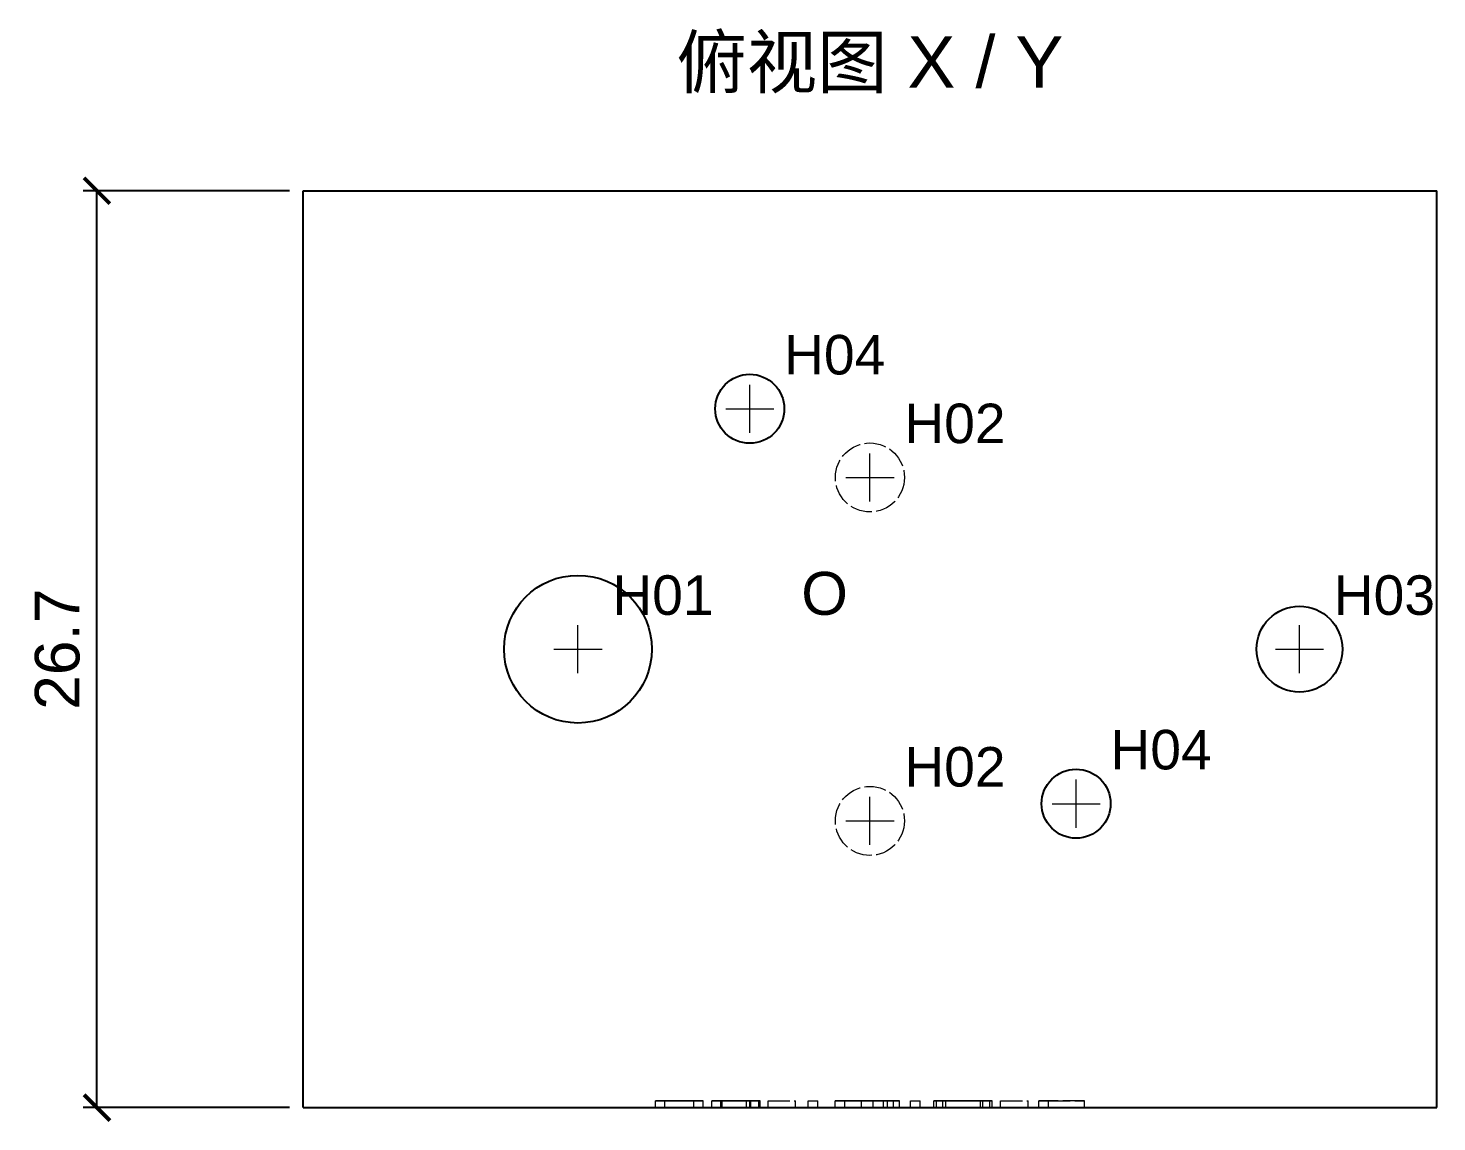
# Model space of a CAD drawing. Header units: millimetres. Extents: x 11 to 330, y 32 to 137.
# Drawn here: x 56 to 97, y 32.24 to 64.09 of the extents above; entities that cross this region are included whole.
import ezdxf
from ezdxf.enums import TextEntityAlignment as Align

# ---------------------------------------------------------------- set-up
doc = ezdxf.new("R2010")
doc.units = ezdxf.units.MM
doc.header["$LTSCALE"] = 0.5
doc.linetypes.add('DASHED', pattern=[1.524, 1.27, -0.254])
for name, color, linetype, lineweight in [('ANNOTATIONS', 7, 'CONTINUOUS', 18), ('DIMENSIONS', 7, 'CONTINUOUS', 18), ('HIDDEN', 7, 'DASHED', 13), ('VISIBLE', 7, 'CONTINUOUS', 25)]:
    doc.layers.add(name, color=color, linetype=linetype, lineweight=lineweight)
doc.styles.add('CJK', font='Arial Unicode.ttf')
doc.styles.add('OpenSansCondensed-Light', font='OpenSansCondensed-Light.ttf')
doc.dimstyles.new('EZDXF', dxfattribs={"dimtxt": 0.25, "dimasz": 0.175, "dimexe": 0.375, "dimexo": 0.125, "dimgap": 0.1, "dimtad": 1, "dimlfac": 100, "dimzin": 12, "dimdsep": 46, "dimtxsty": 'OpenSansCondensed-Light', "dimblk": 'ARCHTICK', "dimcen": 2.5, "dimazin": 3, "dimtfac": 0.5, "dimtmove": 2, "dimatfit": 3})

# ---------------------------------------------------------------- blocks, each defined once
blk = doc.blocks.new('_ARCHTICK')
at = {"color": 0, "linetype": 'BYBLOCK', "const_width": 0.15}
blk.add_lwpolyline([(-0.5, -0.5), (0.5, 0.5)], dxfattribs=at)

msp = doc.modelspace()

# ---------------------------------------------------------------- linework, layer by layer
at = {"layer": 'ANNOTATIONS'}
for p, q in [((77, 52.3), (77, 53.7)), ((76.3, 53), (77.7, 53)), ((80.5, 50.3), (80.5, 51.7)), ((79.8, 51), (81.2, 51)), ((72, 45.3), (72, 46.7)), ((93, 45.3), (93, 46.7)), ((71.3, 46), (72.7, 46)), ((92.3, 46), (93.7, 46)), ((86.5, 40.8), (86.5, 42.2)), ((80.5, 40.3), (80.5, 41.7)), ((85.8, 41.5), (87.2, 41.5)), ((79.8, 41), (81.2, 41))]:
    msp.add_line(p, q, dxfattribs=at)
at = {"layer": 'HIDDEN'}
for p, q in [((74.25554, 32.65), (74.25554, 32.85)), ((74.52401, 32.65), (74.52401, 32.85)), ((75.37441, 32.65), (75.37441, 32.85)), ((75.64288, 32.65), (75.64288, 32.85)), ((75.89683, 32.65), (75.89683, 32.85)), ((76.1566, 32.65), (76.1566, 32.85)), ((76.19723, 32.65), (76.19723, 32.85)), ((76.90541, 32.65), (76.90541, 32.85)), ((77.00409, 32.65), (77.00409, 32.85)), ((77.26385, 32.85), (77.00409, 32.85)), ((77.03456, 32.65), (77.03456, 32.85)), ((77.26385, 32.65), (77.26385, 32.85)), ((77.30158, 32.65), (77.30158, 32.85)), ((77.53232, 32.65), (77.53232, 32.85)), ((77.53232, 32.85), (78.33483, 32.85)), ((78.33483, 32.65), (78.33483, 32.85)), ((78.70488, 32.65), (78.70488, 32.85)), ((78.70488, 32.85), (78.98641, 32.85)), ((78.98641, 32.65), (78.98641, 32.85)), ((79.48707, 32.65), (79.48707, 32.85)), ((79.48707, 32.85), (80.43034, 32.85)), ((79.7686, 32.85), (79.48707, 32.85)), ((80.09512, 32.85), (79.7686, 32.85)), ((79.7686, 32.65), (79.7686, 32.85)), ((79.7686, 32.85), (80.37375, 32.85)), ((80.44195, 32.85), (79.7686, 32.85)), ((80.25185, 32.65), (80.25185, 32.85)), ((80.58852, 32.65), (80.58852, 32.85)), ((81.00792, 32.85), (80.72639, 32.85)), ((80.89763, 32.65), (80.89763, 32.85)), ((80.99195, 32.85), (81.36201, 32.85)), ((81.36201, 32.85), (81.00792, 32.85)), ((81.00792, 32.65), (81.00792, 32.85)), ((81.18786, 32.65), (81.18786, 32.85)), ((81.36201, 32.65), (81.36201, 32.85)), ((81.67691, 32.65), (81.67691, 32.85)), ((81.67691, 32.85), (81.95844, 32.85)), ((81.95844, 32.65), (81.95844, 32.85)), ((82.35897, 32.65), (82.35897, 32.85)), ((82.35897, 32.85), (82.62454, 32.85)), ((82.44024, 32.65), (82.44024, 32.85)), ((82.62454, 32.65), (82.62454, 32.85)), ((82.71161, 32.65), (82.71161, 32.85)), ((83.98865, 32.85), (83.71873, 32.85)), ((83.71873, 32.65), (83.71873, 32.85)), ((83.78113, 32.65), (83.78113, 32.85)), ((83.98865, 32.65), (83.98865, 32.85)), ((84.05251, 32.65), (84.05251, 32.85)), ((84.30211, 32.65), (84.30211, 32.85)), ((84.30211, 32.85), (85.10462, 32.85)), ((85.10462, 32.65), (85.10462, 32.85)), ((85.41517, 32.65), (85.41517, 32.85)), ((85.41517, 32.85), (85.6967, 32.85)), ((86.74446, 32.85), (85.41517, 32.85)), ((85.6967, 32.65), (85.6967, 32.85)), ((85.6967, 32.85), (86.74446, 32.85)), ((86.74446, 32.65), (86.74446, 32.85)), ((77.00409, 32.65), (77.26385, 32.65)), ((77.53232, 32.65), (78.33483, 32.65)), ((78.70488, 32.65), (78.98641, 32.65)), ((79.48707, 32.65), (79.7686, 32.65)), ((80.43034, 32.65), (79.48707, 32.65)), ((79.7686, 32.65), (80.09512, 32.65)), ((80.37375, 32.65), (79.7686, 32.65)), ((79.7686, 32.65), (80.44195, 32.65)), ((80.72639, 32.65), (81.00792, 32.65)), ((81.36201, 32.65), (80.99195, 32.65)), ((81.00792, 32.65), (81.36201, 32.65)), ((81.67691, 32.65), (81.95844, 32.65)), ((82.62454, 32.65), (82.35897, 32.65)), ((83.71873, 32.65), (83.98865, 32.65)), ((84.30211, 32.65), (85.10462, 32.65)), ((85.41517, 32.65), (86.74446, 32.65)), ((85.6967, 32.65), (85.41517, 32.65)), ((86.74446, 32.65), (85.6967, 32.65))]:
    msp.add_line(p, q, dxfattribs=at)
for points in [[(74.46596, 32.85), (74.3739, 32.85), (74.30815, 32.85), (74.26869, 32.85), (74.25554, 32.85)], [(74.25554, 32.85), (74.27495, 32.85), (74.33318, 32.85)], [(74.33318, 32.85), (74.42968, 32.85), (74.56392, 32.85)], [(74.94921, 32.85), (74.80364, 32.85), (74.67457, 32.85), (74.56201, 32.85), (74.46596, 32.85)], [(74.52401, 32.85), (74.53167, 32.85), (74.55467, 32.85), (74.59299, 32.85), (74.64664, 32.85)], [(74.65897, 32.85), (74.59993, 32.85), (74.55775, 32.85), (74.53245, 32.85), (74.52401, 32.85)], [(74.56392, 32.85), (74.73679, 32.85), (74.94921, 32.85)], [(74.64664, 32.85), (74.78359, 32.85), (74.94921, 32.85)], [(74.94631, 32.85), (74.7845, 32.85), (74.65897, 32.85)], [(75.25178, 32.85), (75.1141, 32.85), (74.94631, 32.85)], [(74.94921, 32.85), (75.10993, 32.85), (75.2496, 32.85)], [(75.33595, 32.85), (75.25437, 32.85), (75.16271, 32.85), (75.061, 32.85), (74.94921, 32.85)], [(74.94921, 32.85), (75.11483, 32.85), (75.25178, 32.85)], [(75.2496, 32.85), (75.36751, 32.85), (75.46293, 32.85)], [(75.25178, 32.85), (75.30543, 32.85), (75.34375, 32.85), (75.36674, 32.85), (75.37441, 32.85)], [(75.56596, 32.85), (75.47, 32.85), (75.33595, 32.85)], [(75.46293, 32.85), (75.53803, 32.85), (75.59499, 32.85)], [(75.64288, 32.85), (75.62365, 32.85), (75.56596, 32.85)], [(75.59499, 32.85), (75.6309, 32.85), (75.64288, 32.85)], [(76.1029, 32.85), (76.01275, 32.85), (75.94835, 32.85), (75.90971, 32.85), (75.89683, 32.85)], [(75.89683, 32.85), (75.91107, 32.85), (75.95379, 32.85), (76.02499, 32.85), (76.12467, 32.85)], [(76.63549, 32.85), (76.47976, 32.85), (76.33908, 32.85), (76.21346, 32.85), (76.1029, 32.85)], [(76.12467, 32.85), (76.23269, 32.85), (76.35795, 32.85), (76.50044, 32.85), (76.66016, 32.85)], [(76.23061, 32.85), (76.17655, 32.85), (76.1566, 32.85)], [(76.1566, 32.85), (76.26144, 32.85), (76.38734, 32.85)], [(76.19723, 32.85), (76.21156, 32.85), (76.25455, 32.85)], [(76.32058, 32.85), (76.26661, 32.85), (76.22807, 32.85), (76.20494, 32.85), (76.19723, 32.85)], [(76.42507, 32.85), (76.31478, 32.85), (76.23061, 32.85)], [(76.25455, 32.85), (76.3233, 32.85), (76.41491, 32.85)], [(76.62098, 32.85), (76.45735, 32.85), (76.32058, 32.85)], [(76.38734, 32.85), (76.67322, 32.85)], [(76.41491, 32.85), (76.63113, 32.85)], [(76.6442, 32.85), (76.52701, 32.85), (76.42507, 32.85)], [(76.91702, 32.85), (76.78423, 32.85), (76.62098, 32.85)], [(76.63113, 32.85), (76.78496, 32.85), (76.91557, 32.85)], [(76.97797, 32.85), (76.81689, 32.85), (76.63549, 32.85)], [(76.90541, 32.85), (76.78714, 32.85), (76.6442, 32.85)], [(76.66016, 32.85), (76.78002, 32.85), (76.88854, 32.85), (76.98572, 32.85), (77.07157, 32.85)], [(76.67322, 32.85), (76.91502, 32.85), (77.11801, 32.85)], [(77.00409, 32.85), (76.96201, 32.85), (76.90541, 32.85)], [(76.91557, 32.85), (76.96763, 32.85), (77.00482, 32.85), (77.02713, 32.85), (77.03456, 32.85)], [(77.03456, 32.85), (77.02722, 32.85), (77.00518, 32.85), (76.96844, 32.85), (76.91702, 32.85)], [(77.21524, 32.85), (77.11275, 32.85), (76.97797, 32.85)], [(77.07157, 32.85), (77.14372, 32.85), (77.19982, 32.85), (77.23986, 32.85), (77.26385, 32.85)], [(77.11801, 32.85), (77.19832, 32.85), (77.25569, 32.85), (77.29011, 32.85), (77.30158, 32.85)], [(77.30158, 32.85), (77.29619, 32.85), (77.28, 32.85), (77.25301, 32.85), (77.21524, 32.85)], [(80.25185, 32.85), (80.18872, 32.85), (80.09512, 32.85)], [(80.38028, 32.85), (80.25185, 32.85)], [(80.37375, 32.85), (80.46499, 32.85), (80.54571, 32.85), (80.61591, 32.85), (80.67559, 32.85)], [(80.52322, 32.85), (80.38028, 32.85)], [(80.43034, 32.85), (80.56403, 32.85), (80.68067, 32.85), (80.78026, 32.85), (80.8628, 32.85)], [(80.78806, 32.85), (80.72534, 32.85), (80.64675, 32.85), (80.55229, 32.85), (80.44195, 32.85)], [(80.72639, 32.85), (80.61392, 32.85), (80.52322, 32.85)], [(81.04129, 32.85), (80.95803, 32.85), (80.85482, 32.85), (80.73165, 32.85), (80.58852, 32.85)], [(80.58852, 32.85), (80.68684, 32.85), (80.75831, 32.85)], [(80.67559, 32.85), (80.77137, 32.85), (80.84103, 32.85)], [(80.75831, 32.85), (80.99195, 32.85)], [(80.89763, 32.85), (80.89078, 32.85), (80.87023, 32.85), (80.836, 32.85), (80.78806, 32.85)], [(80.84103, 32.85), (80.88348, 32.85), (80.89763, 32.85)], [(80.8628, 32.85), (80.99594, 32.85), (81.09934, 32.85)], [(81.18786, 32.85), (81.1787, 32.85), (81.15122, 32.85), (81.10542, 32.85), (81.04129, 32.85)], [(81.09934, 32.85), (81.13807, 32.85), (81.16573, 32.85), (81.18233, 32.85), (81.18786, 32.85)], [(82.47579, 32.85), (82.42686, 32.85), (82.39108, 32.85), (82.36845, 32.85), (82.35897, 32.85)], [(82.51497, 32.85), (82.45892, 32.85), (82.44024, 32.85)], [(82.44024, 32.85), (82.44595, 32.85), (82.46309, 32.85), (82.49166, 32.85), (82.53166, 32.85)], [(82.78199, 32.85), (82.68966, 32.85), (82.60785, 32.85), (82.53656, 32.85), (82.47579, 32.85)], [(82.74208, 32.85), (82.60912, 32.85), (82.51497, 32.85)], [(82.53166, 32.85), (82.58264, 32.85), (82.64413, 32.85), (82.71614, 32.85), (82.79868, 32.85)], [(82.62454, 32.85), (82.65592, 32.85), (82.71234, 32.85)], [(82.82843, 32.85), (82.77732, 32.85), (82.74081, 32.85), (82.71891, 32.85), (82.71161, 32.85)], [(82.71161, 32.85), (82.71678, 32.85), (82.73229, 32.85), (82.75814, 32.85), (82.79433, 32.85)], [(82.71234, 32.85), (82.80031, 32.85), (82.92639, 32.85)], [(83.15277, 32.85), (83.01718, 32.85), (82.90353, 32.85), (82.81183, 32.85), (82.74208, 32.85)], [(83.26596, 32.85), (83.12742, 32.85), (83.00058, 32.85), (82.88543, 32.85), (82.78199, 32.85)], [(82.79433, 32.85), (82.85133, 32.85), (82.94108, 32.85), (83.06357, 32.85), (83.2188, 32.85)], [(82.79868, 32.85), (82.98407, 32.85), (83.18905, 32.85)], [(83.20066, 32.85), (83.08162, 32.85), (82.9799, 32.85), (82.8955, 32.85), (82.82843, 32.85)], [(82.92639, 32.85), (83.08057, 32.85), (83.2529, 32.85)], [(83.53153, 32.85), (83.47575, 32.85), (83.39403, 32.85), (83.28637, 32.85), (83.15277, 32.85)], [(83.18905, 32.85), (83.41163, 32.85), (83.60627, 32.85)], [(83.57144, 32.85), (83.50119, 32.85), (83.41598, 32.85), (83.3158, 32.85), (83.20066, 32.85)], [(83.2188, 32.85), (83.37693, 32.85), (83.50813, 32.85), (83.61239, 32.85), (83.68971, 32.85)], [(83.2529, 32.85), (83.40455, 32.85), (83.53734, 32.85)], [(83.67592, 32.85), (83.48237, 32.85), (83.26596, 32.85)], [(83.72309, 32.85), (83.64617, 32.85), (83.53153, 32.85)], [(83.53734, 32.85), (83.6449, 32.85), (83.72091, 32.85)], [(83.71873, 32.85), (83.70136, 32.85), (83.67103, 32.85), (83.62772, 32.85), (83.57144, 32.85)], [(83.60627, 32.85), (83.69139, 32.85), (83.76608, 32.85), (83.83034, 32.85), (83.88417, 32.85)], [(83.95528, 32.85), (83.90136, 32.85), (83.83682, 32.85), (83.76168, 32.85), (83.67592, 32.85)], [(83.68971, 32.85), (83.77651, 32.85), (83.85115, 32.85), (83.91365, 32.85), (83.96398, 32.85)], [(83.72091, 32.85), (83.76608, 32.85), (83.78113, 32.85)], [(83.78113, 32.85), (83.76662, 32.85), (83.72309, 32.85)], [(83.88417, 32.85), (83.92716, 32.85), (83.95891, 32.85), (83.9794, 32.85), (83.98865, 32.85)], [(84.05251, 32.85), (84.04643, 32.85), (84.0282, 32.85), (83.99782, 32.85), (83.95528, 32.85)], [(83.96398, 32.85), (84.00271, 32.85), (84.03038, 32.85), (84.04697, 32.85), (84.05251, 32.85)], [(74.33318, 32.65), (74.29793, 32.65), (74.2738, 32.65), (74.25554, 32.65)], [(74.25554, 32.65), (74.26618, 32.65), (74.30135, 32.65), (74.36636, 32.65), (74.46596, 32.65)], [(74.56392, 32.65), (74.42871, 32.65), (74.33318, 32.65)], [(74.46596, 32.65), (74.56226, 32.65), (74.67598, 32.65), (74.80568, 32.65), (74.94921, 32.65)], [(74.64664, 32.65), (74.58799, 32.65), (74.55026, 32.65), (74.53007, 32.65), (74.52401, 32.65)], [(74.52401, 32.65), (74.53078, 32.65), (74.55321, 32.65), (74.5948, 32.65), (74.65897, 32.65)], [(74.94921, 32.65), (74.73802, 32.65), (74.56392, 32.65)], [(74.94921, 32.65), (74.78274, 32.65), (74.64664, 32.65)], [(74.65897, 32.65), (74.78435, 32.65), (74.94631, 32.65)], [(74.94631, 32.65), (75.11487, 32.65), (75.25178, 32.65)], [(74.94921, 32.65), (75.16144, 32.65), (75.25371, 32.65), (75.33595, 32.65)], [(75.2496, 32.65), (75.10939, 32.65), (74.94921, 32.65)], [(75.25178, 32.65), (75.11569, 32.65), (74.94921, 32.65)], [(75.46293, 32.65), (75.36764, 32.65), (75.2496, 32.65)], [(75.37441, 32.65), (75.36834, 32.65), (75.34813, 32.65), (75.31039, 32.65), (75.25178, 32.65)], [(75.25178, 32.65), (75.31046, 32.65), (75.34818, 32.65), (75.36836, 32.65), (75.37441, 32.65)], [(75.33595, 32.65), (75.40846, 32.65), (75.47096, 32.65), (75.56596, 32.65)], [(75.59499, 32.65), (75.53841, 32.65), (75.46293, 32.65)], [(75.56596, 32.65), (75.60086, 32.65), (75.62477, 32.65), (75.64288, 32.65)], [(75.64288, 32.65), (75.6315, 32.65), (75.59499, 32.65)], [(76.12467, 32.65), (76.01698, 32.65), (75.94653, 32.65), (75.90837, 32.65), (75.89683, 32.65)], [(75.89683, 32.65), (75.90746, 32.65), (75.94236, 32.65), (76.00623, 32.65), (76.1029, 32.65)], [(76.1029, 32.65), (76.2131, 32.65), (76.33972, 32.65), (76.48126, 32.65), (76.63549, 32.65)], [(76.66016, 32.65), (76.50269, 32.65), (76.35936, 32.65), (76.23277, 32.65), (76.12467, 32.65)], [(76.38734, 32.65), (76.26113, 32.65), (76.1566, 32.65)], [(76.1566, 32.65), (76.17557, 32.65), (76.23061, 32.65)], [(76.25455, 32.65), (76.21156, 32.65), (76.19723, 32.65)], [(76.19723, 32.65), (76.20479, 32.65), (76.22777, 32.65), (76.26638, 32.65), (76.32058, 32.65)], [(76.23061, 32.65), (76.31427, 32.65), (76.42507, 32.65)], [(76.41491, 32.65), (76.32316, 32.65), (76.25455, 32.65)], [(76.32058, 32.65), (76.45736, 32.65), (76.62098, 32.65)], [(76.67322, 32.65), (76.38734, 32.65)], [(76.63113, 32.65), (76.41491, 32.65)], [(76.42507, 32.65), (76.52711, 32.65), (76.6442, 32.65)], [(76.62098, 32.65), (76.78411, 32.65), (76.91702, 32.65)], [(76.91557, 32.65), (76.78526, 32.65), (76.63113, 32.65)], [(76.63549, 32.65), (76.81646, 32.65), (76.97797, 32.65)], [(76.6442, 32.65), (76.78711, 32.65), (76.90541, 32.65)], [(77.07157, 32.65), (76.98498, 32.65), (76.88703, 32.65), (76.66016, 32.65)], [(77.11801, 32.65), (77.02195, 32.65), (76.91524, 32.65), (76.67322, 32.65)], [(76.90541, 32.65), (76.96238, 32.65), (77.00409, 32.65)], [(77.03456, 32.65), (77.02736, 32.65), (77.00534, 32.65), (76.96812, 32.65), (76.91557, 32.65)], [(76.91702, 32.65), (76.96888, 32.65), (77.00566, 32.65), (77.02743, 32.65), (77.03456, 32.65)], [(76.97797, 32.65), (77.11306, 32.65), (77.21524, 32.65)], [(77.26385, 32.65), (77.24029, 32.65), (77.2005, 32.65), (77.14422, 32.65), (77.07157, 32.65)], [(77.30158, 32.65), (77.2905, 32.65), (77.25647, 32.65), (77.1989, 32.65), (77.11801, 32.65)], [(77.21524, 32.65), (77.25305, 32.65), (77.28005, 32.65), (77.29622, 32.65), (77.30158, 32.65)], [(80.09512, 32.65), (80.18836, 32.65), (80.25185, 32.65)], [(80.25185, 32.65), (80.38028, 32.65)], [(80.67559, 32.65), (80.6149, 32.65), (80.54407, 32.65), (80.37375, 32.65)], [(80.38028, 32.65), (80.52322, 32.65)], [(80.8628, 32.65), (80.77719, 32.65), (80.67562, 32.65), (80.55951, 32.65), (80.43034, 32.65)], [(80.44195, 32.65), (80.54972, 32.65), (80.64412, 32.65), (80.7239, 32.65), (80.78806, 32.65)], [(80.52322, 32.65), (80.6155, 32.65), (80.72639, 32.65)], [(80.75831, 32.65), (80.68646, 32.65), (80.58852, 32.65)], [(80.58852, 32.65), (80.72728, 32.65), (80.85029, 32.65), (80.95554, 32.65), (81.04129, 32.65)], [(80.84103, 32.65), (80.77127, 32.65), (80.67559, 32.65)], [(80.99195, 32.65), (80.75831, 32.65)], [(80.78806, 32.65), (80.83596, 32.65), (80.87027, 32.65), (80.89081, 32.65), (80.89763, 32.65)], [(80.89763, 32.65), (80.88347, 32.65), (80.84103, 32.65)], [(81.09934, 32.65), (80.99614, 32.65), (80.8628, 32.65)], [(81.04129, 32.65), (81.10546, 32.65), (81.1514, 32.65), (81.17882, 32.65), (81.18786, 32.65)], [(81.18786, 32.65), (81.18236, 32.65), (81.16577, 32.65), (81.13808, 32.65), (81.09934, 32.65)], [(82.35897, 32.65), (82.36838, 32.65), (82.39096, 32.65), (82.42679, 32.65), (82.47579, 32.65)], [(82.53166, 32.65), (82.49175, 32.65), (82.46314, 32.65), (82.44596, 32.65), (82.44024, 32.65)], [(82.44024, 32.65), (82.45889, 32.65), (82.51497, 32.65)], [(82.47579, 32.65), (82.53664, 32.65), (82.60813, 32.65), (82.69003, 32.65), (82.78199, 32.65)], [(82.51497, 32.65), (82.60964, 32.65), (82.74208, 32.65)], [(82.79868, 32.65), (82.64461, 32.65), (82.58287, 32.65), (82.53166, 32.65)], [(82.71234, 32.65), (82.6557, 32.65), (82.62454, 32.65)], [(82.79433, 32.65), (82.75815, 32.65), (82.73227, 32.65), (82.71676, 32.65), (82.71161, 32.65)], [(82.71161, 32.65), (82.71894, 32.65), (82.74095, 32.65), (82.77755, 32.65), (82.82843, 32.65)], [(82.92639, 32.65), (82.8008, 32.65), (82.71234, 32.65)], [(82.74208, 32.65), (82.81544, 32.65), (82.90986, 32.65), (83.02307, 32.65), (83.15277, 32.65)], [(82.78199, 32.65), (82.88782, 32.65), (83.0043, 32.65), (83.26596, 32.65)], [(83.2188, 32.65), (83.07349, 32.65), (82.95093, 32.65), (82.85618, 32.65), (82.79433, 32.65)], [(83.18905, 32.65), (82.98491, 32.65), (82.79868, 32.65)], [(82.82843, 32.65), (82.89743, 32.65), (82.98336, 32.65), (83.08494, 32.65), (83.20066, 32.65)], [(83.2529, 32.65), (83.08115, 32.65), (82.92639, 32.65)], [(83.15277, 32.65), (83.2797, 32.65), (83.38727, 32.65), (83.47225, 32.65), (83.53153, 32.65)], [(83.60627, 32.65), (83.41008, 32.65), (83.18905, 32.65)], [(83.20066, 32.65), (83.3132, 32.65), (83.41326, 32.65), (83.49967, 32.65), (83.57144, 32.65)], [(83.68971, 32.65), (83.60682, 32.65), (83.49825, 32.65), (83.36773, 32.65), (83.2188, 32.65)], [(83.53734, 32.65), (83.404, 32.65), (83.2529, 32.65)], [(83.26596, 32.65), (83.48135, 32.65), (83.67592, 32.65)], [(83.53153, 32.65), (83.64565, 32.65), (83.72309, 32.65)], [(83.72091, 32.65), (83.6446, 32.65), (83.53734, 32.65)], [(83.57144, 32.65), (83.6281, 32.65), (83.67151, 32.65), (83.70165, 32.65), (83.71873, 32.65)], [(83.88417, 32.65), (83.83014, 32.65), (83.76564, 32.65), (83.60627, 32.65)], [(83.67592, 32.65), (83.76115, 32.65), (83.83632, 32.65), (83.90111, 32.65), (83.95528, 32.65)], [(83.96398, 32.65), (83.91308, 32.65), (83.85013, 32.65), (83.77551, 32.65), (83.68971, 32.65)], [(83.78113, 32.65), (83.76607, 32.65), (83.72091, 32.65)], [(83.72309, 32.65), (83.76664, 32.65), (83.78113, 32.65)], [(83.98865, 32.65), (83.97946, 32.65), (83.95899, 32.65), (83.92721, 32.65), (83.88417, 32.65)], [(83.95528, 32.65), (83.9977, 32.65), (84.02813, 32.65), (84.04642, 32.65), (84.05251, 32.65)], [(84.05251, 32.65), (84.04702, 32.65), (84.03046, 32.65), (84.00277, 32.65), (83.96398, 32.65)]]:
    msp.add_lwpolyline(points, dxfattribs=at)
for centre in [(80.5, 51), (80.5, 41)]:
    msp.add_circle(centre, 1.005, dxfattribs=at)
at = {"layer": 'VISIBLE'}
for p, q in [((64, 32.65), (64, 59.35)), ((64, 59.35), (97, 59.35)), ((97, 32.65), (97, 59.35)), ((64, 32.65), (97, 32.65))]:
    msp.add_line(p, q, dxfattribs=at)
for centre, radius in [((77, 53), 1.005), ((72, 46), 2.15), ((93, 46), 1.25), ((86.5, 41.5), 1.005)]:
    msp.add_circle(centre, radius, dxfattribs=at)

# ---------------------------------------------------------------- texts
at = {"layer": 'ANNOTATIONS', "style": 'CJK'}
msp.add_text('俯视图 X / Y', height=1.5, dxfattribs=at).set_placement((80.5, 62.35), align=Align.CENTER)
for s, height, p in [('H04', 1.15, (78, 54)), ('H02', 1.15, (81.5, 52)), ('H01', 1.15, (73, 47)), ('O', 1.25, (78.5, 47)), ('H03', 1.15, (94, 47)), ('H04', 1.15, (87.5, 42.5)), ('H02', 1.15, (81.5, 42))]:
    msp.add_text(s, height=height, dxfattribs=at).set_placement(p)

# ---------------------------------------------------------------- dimensions: what is measured, and where the dimension line sits
at = {"layer": 'DIMENSIONS'}
msp.add_linear_dim(base=(58, 32.65), p1=(64, 32.65), p2=(64, 59.35), angle=90, dimstyle='EZDXF', override={"dimtxt": 1.3, "dimasz": 0.75, "dimexe": 0.4, "dimexo": 0.4, "dimgap": 0.5, "dimdec": 4, "dimlfac": 1, "dimzin": 8, "dimtxsty": 'CJK', "dimclrd": 7, "dimclre": 7, "dimclrt": 7}, dxfattribs=at).render()

doc.saveas('drawing.dxf')
